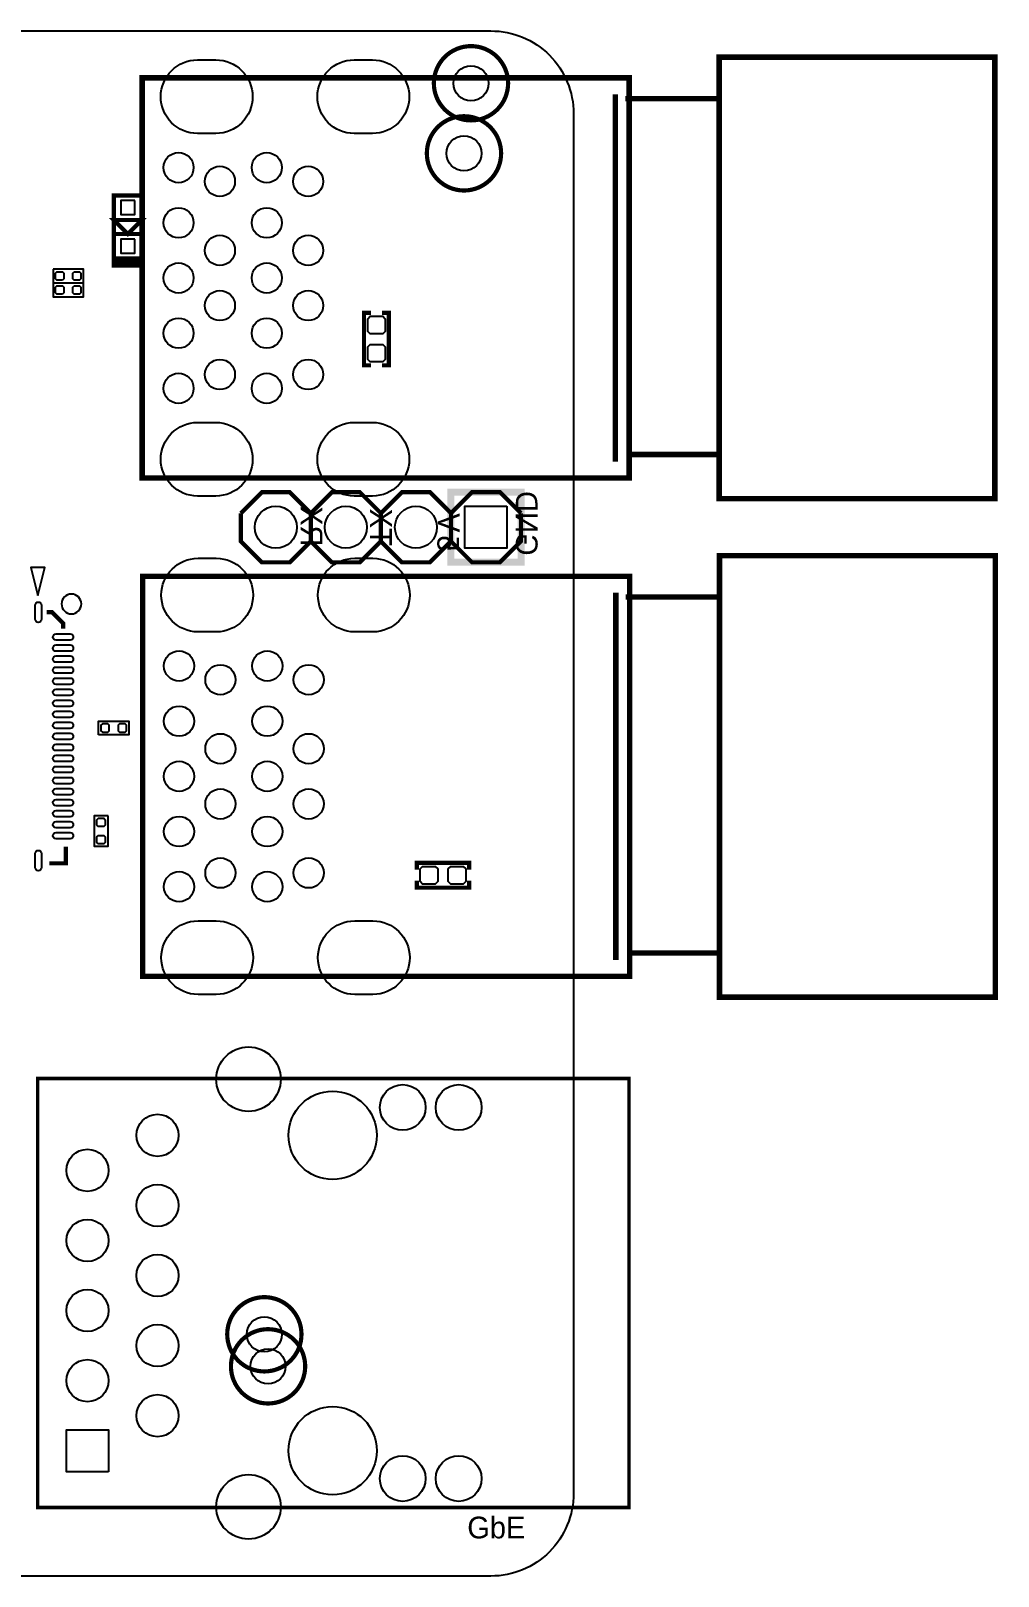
# Model space of a CAD drawing. Extents: x -2 to 100, y -14 to 56.
# Drawn here: x 65.3 to 100.4, y 0 to 56 of the extents above; entities that cross this region are included whole.
import ezdxf

# ---------------------------------------------------------------- set-up
doc = ezdxf.new("R2010")
doc.units = 0
doc.header["$MEASUREMENT"] = 0
for name, color, linetype in [('BG_OUTLINE', 254, 'CONTINUOUS'), ('PG_SILKSCREEN_BOTTOM', 12, 'CONTINUOUS'), ('PG_SILKSCREEN_TOP', 254, 'CONTINUOUS'), ('PIN_BOTTOM', 1, 'CONTINUOUS'), ('PIN_TOP', 110, 'CONTINUOUS')]:
    doc.layers.add(name, color=color, linetype=linetype)

msp = doc.modelspace()

# ---------------------------------------------------------------- linework, layer by layer
at = {"layer": 'BG_OUTLINE'}
msp.add_lwpolyline([(2.999994, 55.999888), (81.999836, 55.999888, -0.414214), (84.99983, 52.999894), (84.99983, 2.999994, -0.414214), (81.999836, 0), (2.999994, 0, -0.414214), (0, 2.999994), (0, 52.999894, -0.414214)], format="xyb", close=True, dxfattribs=at)
at = {"layer": 'PG_SILKSCREEN_BOTTOM', "const_width": 0.1524}
for points in [[(82.6262, 54.102, 1), (79.9338, 54.102, 1), (82.6262, 54.102)], [(75.26782, 7.60222, 1), (72.57542, 7.60222, 1), (75.26782, 7.60222)]]:
    msp.add_lwpolyline(points, format="xyb", dxfattribs=at)
for points in [[(68.326, 50.038), (69.342, 50.038), (69.342, 47.752), (68.326, 47.752), (68.326, 50.038)], [(68.326, 49.149), (69.342, 49.149), (68.834, 48.641), (68.326, 49.149)], [(68.326, 48.641), (69.342, 48.641)], [(68.326, 47.752), (68.326, 47.625), (69.342, 47.625), (69.342, 47.752)], [(68.326, 47.752), (68.326, 47.498), (69.342, 47.498), (69.342, 47.752)], [(77.651102, 43.880989), (77.400912, 43.880989), (77.400912, 45.781011), (77.651102, 45.781011)], [(78.050898, 43.880989), (78.301088, 43.880989), (78.301088, 45.781011), (78.050898, 45.781011)], [(79.313989, 25.599898), (79.313989, 25.850088), (81.214011, 25.850088), (81.214011, 25.599898)], [(79.313989, 25.200102), (79.313989, 24.949912), (81.214011, 24.949912), (81.214011, 25.200102)]]:
    msp.add_lwpolyline(points, dxfattribs=at)
at = {"layer": 'PG_SILKSCREEN_BOTTOM'}
msp.add_lwpolyline([(67.775988, 30.483988), (67.775988, 30.984012), (68.876012, 30.984012), (68.876012, 30.483988), (67.775988, 30.483988)], dxfattribs=at)
at = {"layer": 'PG_SILKSCREEN_TOP'}
for points, const_width in [([(90.27602, 39.045871), (90.27602, 55.045889), (100.276025, 55.045889), (100.276025, 39.045871), (90.27602, 39.045871)], 0.2), ([(87.016031, 39.795882), (87.016031, 54.295878), (69.356021, 54.295878), (69.356021, 39.795882), (87.016031, 39.795882)], 0.2), ([(86.516032, 40.385873), (86.516032, 53.705887)], 0.2), ([(86.876026, 53.545892), (90.27602, 53.545892)], 0.2), ([(86.976026, 40.645867), (90.17602, 40.645867)], 0.2), ([(72.93356, 38.5191), (73.69556, 39.2811), (74.71156, 39.2811), (75.47356, 38.5191)], 0.1524), ([(75.47356, 38.5191), (76.23556, 39.2811), (77.25156, 39.2811), (78.01356, 38.5191)], 0.1524), ([(78.01356, 38.5191), (78.77556, 39.2811), (79.79156, 39.2811), (80.55356, 38.5191)], 0.1524), ([(83.09356, 36.7411), (80.55356, 36.7411), (80.55356, 39.2811), (83.09356, 39.2811), (83.09356, 36.7411)], 0.254), ([(80.55356, 38.5191), (81.31556, 39.2811), (82.33156, 39.2811), (83.09356, 38.5191)], 0.1524), ([(72.93356, 38.5191), (72.93356, 37.5031), (73.69556, 36.7411), (74.71156, 36.7411), (75.47356, 37.5031), (75.47356, 38.5191)], 0.1524), ([(72.93356, 37.5031), (72.93356, 38.5191)], 0.1524), ([(75.47356, 38.5191), (75.47356, 37.5031), (76.23556, 36.7411), (77.25156, 36.7411), (78.01356, 37.5031), (78.01356, 38.5191)], 0.1524), ([(78.01356, 38.5191), (78.01356, 37.5031), (78.77556, 36.7411), (79.79156, 36.7411), (80.55356, 37.5031), (80.55356, 38.5191)], 0.1524), ([(80.55356, 38.5191), (80.55356, 37.5031), (81.31556, 36.7411), (82.33156, 36.7411), (83.09356, 37.5031), (83.09356, 38.5191)], 0.1524), ([(90.2938, 20.983931), (90.2938, 36.983949), (100.293805, 36.983949), (100.293805, 20.983931), (90.2938, 20.983931)], 0.2), ([(87.033811, 21.733942), (87.033811, 36.233938), (69.373801, 36.233938), (69.373801, 21.733942), (87.033811, 21.733942)], 0.2), ([(86.533812, 22.323933), (86.533812, 35.643947)], 0.2), ([(86.893806, 35.483952), (90.2938, 35.483952)], 0.2), ([(66.491231, 34.331732), (66.491231, 34.531732), (66.091232, 34.931731), (65.891232, 34.931731)], 0.150012), ([(65.991232, 25.831749), (66.591231, 25.831749), (66.591231, 26.431748)], 0.150012), ([(86.993806, 22.583927), (90.1938, 22.583927)], 0.2), ([(65.5701, 2.48666), (65.5701, 18.03146), (87.011688, 18.03146), (87.011688, 2.48666), (65.5701, 2.48666)], 0.127)]:
    msp.add_lwpolyline(points, dxfattribs=dict(at, const_width=const_width))
at = {"layer": 'PG_SILKSCREEN_TOP', "const_width": 0.1524}
for points in [[(82.3722, 51.562, 1), (79.6798, 51.562, 1), (82.3722, 51.562)], [(75.1332, 8.763, 1), (72.4408, 8.763, 1), (75.1332, 8.763)]]:
    msp.add_lwpolyline(points, format="xyb", dxfattribs=at)
at = {"layer": 'PG_SILKSCREEN_TOP'}
for points in [[(66.124988, 47.367012), (66.124988, 46.866988), (67.225012, 46.866988), (67.225012, 47.367012), (66.124988, 47.367012)], [(66.124988, 46.859012), (66.124988, 46.358988), (67.225012, 46.358988), (67.225012, 46.859012), (66.124988, 46.859012)], [(68.118812, 27.550212), (67.618788, 27.550212), (67.618788, 26.450188), (68.118812, 26.450188), (68.118812, 27.550212)]]:
    msp.add_lwpolyline(points, dxfattribs=at)
msp.add_lwpolyline([(65.577237, 35.541737), (65.831237, 36.557737), (65.323237, 36.557737)], close=True, dxfattribs=at)
msp.add_lwpolyline([(67.151834, 35.23173, 1), (66.430646, 35.23175, 1)], format="xyb", close=True, dxfattribs=at)
at = {"layer": 'PIN_BOTTOM'}
for points in [[(72.026221, 52.282369), (71.365821, 52.282369, -1), (71.365821, 54.949369), (72.026221, 54.949369, -1)], [(77.70622, 52.282369), (77.04582, 52.282369, -1), (77.04582, 54.949369), (77.70622, 54.949369, -1)], [(72.026221, 39.142391), (71.365821, 39.142391, -1), (71.365821, 41.809391), (72.026221, 41.809391, -1)], [(77.70622, 39.142391), (77.04582, 39.142391, -1), (77.04582, 41.809391), (77.70622, 41.809391, -1)], [(72.044001, 34.220429), (71.383601, 34.220429, -1), (71.383601, 36.887429), (72.044001, 36.887429, -1)], [(77.724, 34.220429), (77.0636, 34.220429, -1), (77.0636, 36.887429), (77.724, 36.887429, -1)], [(72.044001, 21.080451), (71.383601, 21.080451, -1), (71.383601, 23.747451), (72.044001, 23.747451, -1)], [(77.724, 21.080451), (77.0636, 21.080451, -1), (77.0636, 23.747451), (77.724, 23.747451, -1)]]:
    msp.add_lwpolyline(points, format="xyb", close=True, dxfattribs=at)
for points in [[(69.088, 49.848999), (68.58, 49.848999), (68.58, 49.340999), (69.088, 49.340999)], [(69.088, 48.449001), (68.58, 48.449001), (68.58, 47.941001), (69.088, 47.941001)], [(77.6351, 45.6565), (77.9653, 45.6565), (78.079905, 45.6565), (78.1685, 45.567905), (78.1685, 45.1104), (78.0796, 45.0215), (77.965605, 45.0215), (77.9653, 45.021805), (77.6224, 45.021805), (77.5335, 45.110705), (77.5335, 45.453605), (77.5335, 45.565289), (77.624711, 45.6565)], [(77.6351, 44.6405), (77.9653, 44.6405), (78.079905, 44.6405), (78.1685, 44.551905), (78.1685, 44.0944), (78.0796, 44.0055), (77.965605, 44.0055), (77.9653, 44.005805), (77.6224, 44.005805), (77.5335, 44.094705), (77.5335, 44.437605), (77.5335, 44.549289), (77.624711, 44.6405)], [(82.58556, 38.7731), (82.58556, 37.2491), (81.06156, 37.2491), (81.06156, 38.7731)], [(68.113504, 30.884012), (67.913504, 30.884012), (67.863491, 30.834), (67.863491, 30.634), (67.913504, 30.583988), (68.113504, 30.583988), (68.163516, 30.634), (68.163516, 30.834)], [(68.538496, 30.583988), (68.738496, 30.583988), (68.788509, 30.634), (68.788509, 30.834), (68.738496, 30.884012), (68.538496, 30.884012), (68.488484, 30.834), (68.488484, 30.634)], [(80.0735, 25.6159), (80.0735, 25.2857), (80.0735, 25.171095), (79.984905, 25.0825), (79.5274, 25.0825), (79.4385, 25.1714), (79.4385, 25.285395), (79.438805, 25.2857), (79.438805, 25.6286), (79.527705, 25.7175), (79.870605, 25.7175), (79.982289, 25.7175), (80.0735, 25.626289)], [(81.0895, 25.6159), (81.0895, 25.2857), (81.0895, 25.171095), (81.000905, 25.0825), (80.5434, 25.0825), (80.4545, 25.1714), (80.4545, 25.285395), (80.454805, 25.2857), (80.454805, 25.6286), (80.543705, 25.7175), (80.886605, 25.7175), (80.998289, 25.7175), (81.0895, 25.626289)], [(68.136008, 3.781552), (66.610992, 3.781552), (66.610992, 5.306568), (68.136008, 5.306568)]]:
    msp.add_lwpolyline(points, close=True, dxfattribs=at)
for centre, radius in [((81.28, 54.102), 0.635), ((70.676008, 51.045872), 0.5461), ((73.876027, 51.045872), 0.5461), ((72.17603, 50.545873), 0.5461), ((75.376024, 50.545873), 0.5461), ((70.676008, 49.045876), 0.5461), ((73.876027, 49.045876), 0.5461), ((72.17603, 48.045878), 0.5461), ((75.376024, 48.045878), 0.5461), ((70.676008, 47.04588), 0.5461), ((73.876027, 47.04588), 0.5461), ((72.17603, 46.045882), 0.5461), ((75.376024, 46.045882), 0.5461), ((70.676008, 45.045884), 0.5461), ((73.876027, 45.045884), 0.5461), ((72.17603, 43.545887), 0.5461), ((75.376024, 43.545887), 0.5461), ((70.676008, 43.045888), 0.5461), ((73.876027, 43.045888), 0.5461), ((74.20356, 38.0111), 0.762), ((76.74356, 38.0111), 0.762), ((79.28356, 38.0111), 0.762), ((70.693788, 32.983932), 0.5461), ((73.893807, 32.983932), 0.5461), ((72.19381, 32.483933), 0.5461), ((75.393804, 32.483933), 0.5461), ((70.693788, 30.983936), 0.5461), ((73.893807, 30.983936), 0.5461), ((72.19381, 29.983938), 0.5461), ((75.393804, 29.983938), 0.5461), ((70.693788, 28.98394), 0.5461), ((73.893807, 28.98394), 0.5461), ((72.19381, 27.983942), 0.5461), ((75.393804, 27.983942), 0.5461), ((70.693788, 26.983944), 0.5461), ((73.893807, 26.983944), 0.5461), ((72.19381, 25.483947), 0.5461), ((75.393804, 25.483947), 0.5461), ((70.693788, 24.983948), 0.5461), ((73.893807, 24.983948), 0.5461), ((73.213493, 18.009057), 1.1684), ((76.2635, 15.97406), 1.599946), ((78.8035, 16.983964), 0.827532), ((80.833493, 16.983964), 0.827532), ((69.9135, 15.97406), 0.762508), ((67.3735, 14.70406), 0.762508), ((69.9135, 13.43406), 0.762508), ((67.3735, 12.16406), 0.762508), ((69.9135, 10.89406), 0.762508), ((67.3735, 9.62406), 0.762508), ((69.9135, 8.35406), 0.762508), ((67.3735, 7.08406), 0.762508), ((73.92162, 7.60222), 0.635), ((69.9135, 5.81406), 0.762508), ((76.2635, 4.54406), 1.599946), ((78.8035, 3.534156), 0.827532), ((80.833493, 3.534156), 0.827532), ((73.213493, 2.509063), 1.1684)]:
    msp.add_circle(centre, radius, dxfattribs=at)
at = {"layer": 'PIN_TOP'}
for points in [[(72.026221, 52.282369), (71.365821, 52.282369, -1), (71.365821, 54.949369), (72.026221, 54.949369, -1)], [(77.70622, 52.282369), (77.04582, 52.282369, -1), (77.04582, 54.949369), (77.70622, 54.949369, -1)], [(72.026221, 39.142391), (71.365821, 39.142391, -1), (71.365821, 41.809391), (72.026221, 41.809391, -1)], [(77.70622, 39.142391), (77.04582, 39.142391, -1), (77.04582, 41.809391), (77.70622, 41.809391, -1)], [(72.044001, 34.220429), (71.383601, 34.220429, -1), (71.383601, 36.887429), (72.044001, 36.887429, -1)], [(77.724, 34.220429), (77.0636, 34.220429, -1), (77.0636, 36.887429), (77.724, 36.887429, -1)], [(65.476933, 34.677731), (65.476933, 35.185731, -1), (65.705533, 35.185731), (65.705533, 34.677731, -1)], [(66.745231, 33.917433), (66.237231, 33.917433, -1), (66.237231, 34.146033), (66.745231, 34.146033, -1)], [(66.745231, 33.517434), (66.237231, 33.517434, -1), (66.237231, 33.746034), (66.745231, 33.746034, -1)], [(66.745231, 33.117434), (66.237231, 33.117434, -1), (66.237231, 33.346034), (66.745231, 33.346034, -1)], [(66.745231, 32.717435), (66.237231, 32.717435, -1), (66.237231, 32.946035), (66.745231, 32.946035, -1)], [(66.745231, 32.317436), (66.237231, 32.317436, -1), (66.237231, 32.546036), (66.745231, 32.546036, -1)], [(66.745231, 31.917437), (66.237231, 31.917437, -1), (66.237231, 32.146037), (66.745231, 32.146037, -1)], [(66.745231, 31.517438), (66.237231, 31.517438, -1), (66.237231, 31.746038), (66.745231, 31.746038, -1)], [(66.745231, 31.117438), (66.237231, 31.117438, -1), (66.237231, 31.346038), (66.745231, 31.346038, -1)], [(66.745231, 30.717439), (66.237231, 30.717439, -1), (66.237231, 30.946039), (66.745231, 30.946039, -1)], [(66.745231, 30.31744), (66.237231, 30.31744, -1), (66.237231, 30.54604), (66.745231, 30.54604, -1)], [(66.745231, 29.917441), (66.237231, 29.917441, -1), (66.237231, 30.146041), (66.745231, 30.146041, -1)], [(66.745231, 29.517442), (66.237231, 29.517442, -1), (66.237231, 29.746042), (66.745231, 29.746042, -1)], [(66.745231, 29.117442), (66.237231, 29.117442, -1), (66.237231, 29.346042), (66.745231, 29.346042, -1)], [(66.745231, 28.717443), (66.237231, 28.717443, -1), (66.237231, 28.946043), (66.745231, 28.946043, -1)], [(66.745231, 28.317444), (66.237231, 28.317444, -1), (66.237231, 28.546044), (66.745231, 28.546044, -1)], [(66.745231, 27.917445), (66.237231, 27.917445, -1), (66.237231, 28.146045), (66.745231, 28.146045, -1)], [(66.745231, 27.517446), (66.237231, 27.517446, -1), (66.237231, 27.746046), (66.745231, 27.746046, -1)], [(66.745231, 27.117446), (66.237231, 27.117446, -1), (66.237231, 27.346046), (66.745231, 27.346046, -1)], [(66.745231, 26.717447), (66.237231, 26.717447, -1), (66.237231, 26.946047), (66.745231, 26.946047, -1)], [(65.476933, 25.677749), (65.476933, 26.185749, -1), (65.705533, 26.185749), (65.705533, 25.677749, -1)], [(72.044001, 21.080451), (71.383601, 21.080451, -1), (71.383601, 23.747451), (72.044001, 23.747451, -1)], [(77.724, 21.080451), (77.0636, 21.080451, -1), (77.0636, 23.747451), (77.724, 23.747451, -1)]]:
    msp.add_lwpolyline(points, format="xyb", close=True, dxfattribs=at)
for points in [[(66.462504, 46.966988), (66.262504, 46.966988), (66.212491, 47.017), (66.212491, 47.217), (66.262504, 47.267012), (66.462504, 47.267012), (66.512516, 47.217), (66.512516, 47.017)], [(66.887496, 47.267012), (67.087496, 47.267012), (67.137509, 47.217), (67.137509, 47.017), (67.087496, 46.966988), (66.887496, 46.966988), (66.837484, 47.017), (66.837484, 47.217)], [(66.462504, 46.458988), (66.262504, 46.458988), (66.212491, 46.509), (66.212491, 46.709), (66.262504, 46.759012), (66.462504, 46.759012), (66.512516, 46.709), (66.512516, 46.509)], [(66.887496, 46.759012), (67.087496, 46.759012), (67.137509, 46.709), (67.137509, 46.509), (67.087496, 46.458988), (66.887496, 46.458988), (66.837484, 46.509), (66.837484, 46.709)], [(82.58556, 38.7731), (82.58556, 37.2491), (81.06156, 37.2491), (81.06156, 38.7731)], [(67.718788, 27.212696), (67.718788, 27.412696), (67.7688, 27.462709), (67.9688, 27.462709), (68.018812, 27.412696), (68.018812, 27.212696), (67.9688, 27.162684), (67.7688, 27.162684)], [(68.018812, 26.787704), (68.018812, 26.587704), (67.9688, 26.537691), (67.7688, 26.537691), (67.718788, 26.587704), (67.718788, 26.787704), (67.7688, 26.837716), (67.9688, 26.837716)], [(68.136008, 3.781552), (66.610992, 3.781552), (66.610992, 5.306568), (68.136008, 5.306568)]]:
    msp.add_lwpolyline(points, close=True, dxfattribs=at)
for centre, radius in [((81.026, 51.562), 0.635), ((70.676008, 51.045872), 0.5461), ((73.876027, 51.045872), 0.5461), ((72.17603, 50.545873), 0.5461), ((75.376024, 50.545873), 0.5461), ((70.676008, 49.045876), 0.5461), ((73.876027, 49.045876), 0.5461), ((72.17603, 48.045878), 0.5461), ((75.376024, 48.045878), 0.5461), ((70.676008, 47.04588), 0.5461), ((73.876027, 47.04588), 0.5461), ((72.17603, 46.045882), 0.5461), ((75.376024, 46.045882), 0.5461), ((70.676008, 45.045884), 0.5461), ((73.876027, 45.045884), 0.5461), ((72.17603, 43.545887), 0.5461), ((75.376024, 43.545887), 0.5461), ((70.676008, 43.045888), 0.5461), ((73.876027, 43.045888), 0.5461), ((74.20356, 38.0111), 0.762), ((76.74356, 38.0111), 0.762), ((79.28356, 38.0111), 0.762), ((70.693788, 32.983932), 0.5461), ((73.893807, 32.983932), 0.5461), ((72.19381, 32.483933), 0.5461), ((75.393804, 32.483933), 0.5461), ((70.693788, 30.983936), 0.5461), ((73.893807, 30.983936), 0.5461), ((72.19381, 29.983938), 0.5461), ((75.393804, 29.983938), 0.5461), ((70.693788, 28.98394), 0.5461), ((73.893807, 28.98394), 0.5461), ((72.19381, 27.983942), 0.5461), ((75.393804, 27.983942), 0.5461), ((70.693788, 26.983944), 0.5461), ((73.893807, 26.983944), 0.5461), ((72.19381, 25.483947), 0.5461), ((75.393804, 25.483947), 0.5461), ((70.693788, 24.983948), 0.5461), ((73.893807, 24.983948), 0.5461), ((73.213493, 18.009057), 1.1684), ((76.2635, 15.97406), 1.599946), ((78.8035, 16.983964), 0.827532), ((80.833493, 16.983964), 0.827532), ((69.9135, 15.97406), 0.762508), ((67.3735, 14.70406), 0.762508), ((69.9135, 13.43406), 0.762508), ((67.3735, 12.16406), 0.762508), ((69.9135, 10.89406), 0.762508), ((67.3735, 9.62406), 0.762508), ((69.9135, 8.35406), 0.762508), ((73.787, 8.763), 0.635), ((67.3735, 7.08406), 0.762508), ((69.9135, 5.81406), 0.762508), ((76.2635, 4.54406), 1.599946), ((78.8035, 3.534156), 0.827532), ((80.833493, 3.534156), 0.827532), ((73.213493, 2.509063), 1.1684)]:
    msp.add_circle(centre, radius, dxfattribs=at)

# ---------------------------------------------------------------- texts
at = {"layer": 'PG_SILKSCREEN_BOTTOM', "text_generation_flag": 2}
for s, p in [('GND', (82.9056, 36.9824)), ('RX', (75.1078, 37.3126)), ('TX', (77.6224, 37.338)), ('V', (80.0862, 37.8206)), ('5', (80.0608, 37.1348))]:
    msp.add_text(s, height=0.7874, rotation=270, dxfattribs=at).set_placement(p)
at = {"layer": 'PG_SILKSCREEN_TOP'}
msp.add_text('GbE', height=0.7874, dxfattribs=at).set_placement((81.14538, 1.36652))

doc.saveas('drawing.dxf')
